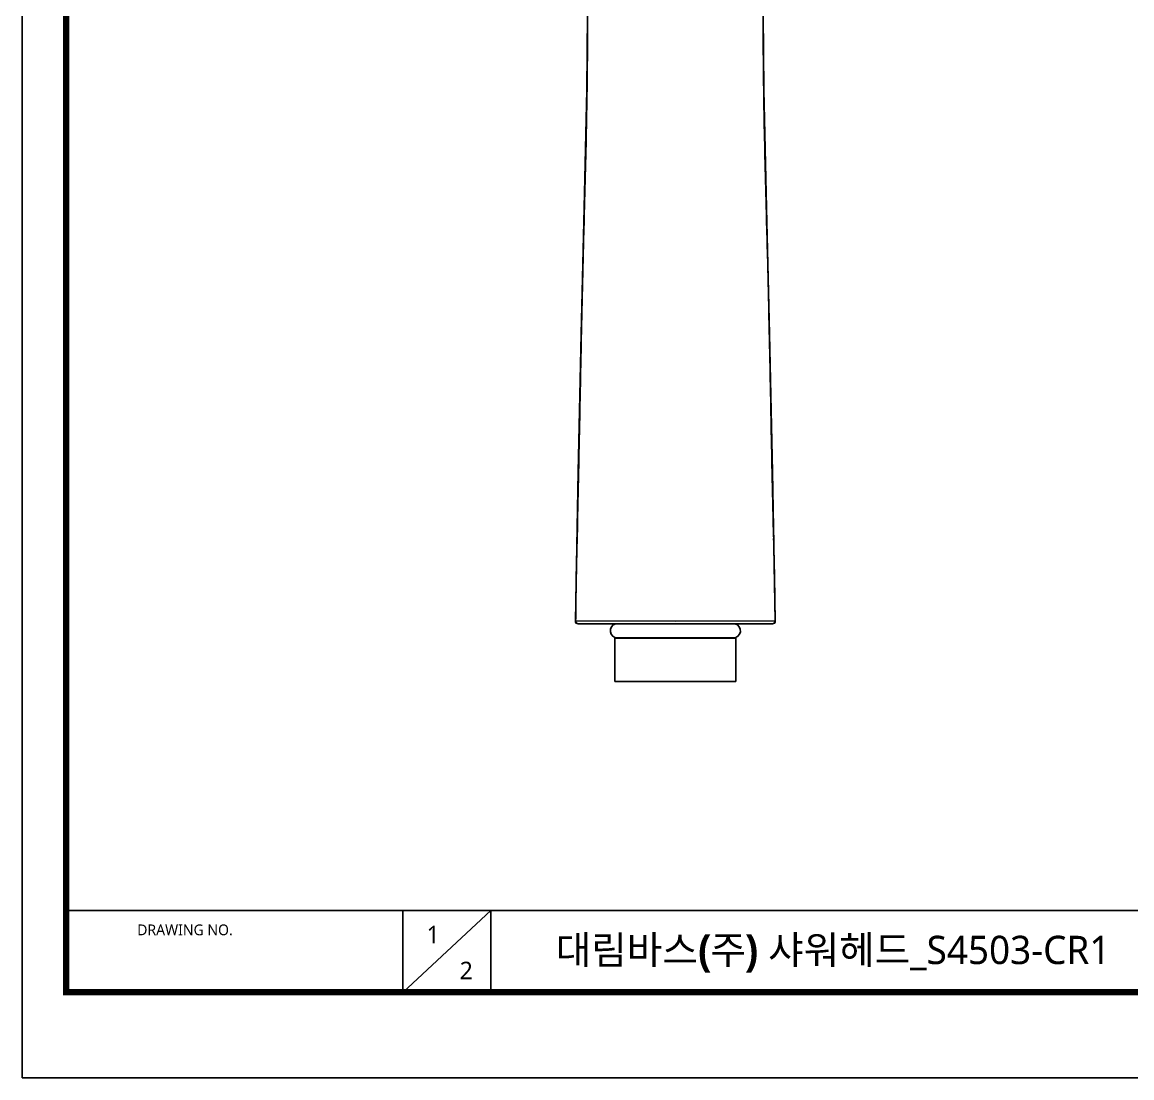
# Model space of a CAD drawing. Extents: x 0 to 1239, y 0 to 509.
# Drawn here: x 0 to 192.8, y 0 to 183.5 of the extents above; entities that cross this region are included whole.
import ezdxf

# ---------------------------------------------------------------- set-up
doc = ezdxf.new("R2010")
doc.units = 0
doc.header["$LTSCALE"] = 10
doc.header["$MEASUREMENT"] = 0
doc.layers.get('0').update_dxf_attribs({"linetype": 'CONTINUOUS'})
doc.layers.add('DEF_LAYER_ASSEM_MEMBER', color=7, linetype='CONTINUOUS')
doc.styles.add('Daelim Dimension', font='')
doc.styles.get('Daelim Dimension').set_extended_font_data('NanumGothic')

msp = doc.modelspace()

# ---------------------------------------------------------------- linework, layer by layer
at = {"color": 7, "linetype": 'Continuous'}
for p, q in [((96.63, 105.33), (96.12, 79.4)), ((96.62, 78.9), (130.35, 78.9)), ((102.99, 76.4), (123.99, 76.4)), ((102.99, 68.9), (102.99, 76.4)), ((123.99, 68.9), (123.99, 76.4)), ((123.99, 68.9), (102.99, 68.9))]:
    msp.add_line(p, q, dxfattribs=at)
at = {"color": 9, "linetype": 'Continuous'}
for p, q in [((96.47, 96.29), (96.4, 93.33)), ((130.57, 93.75), (130.51, 96.29)), ((96.12, 79.4), (96.15, 79.4)), ((96.15, 79.4), (113.49, 79.39)), ((113.49, 79.39), (130.82, 79.4)), ((130.82, 79.4), (130.85, 79.4)), ((113.49, 76.4), (113.49, 76.45))]:
    msp.add_line(p, q, dxfattribs=at)
at = {"color": 5}
msp.add_line((7.62, 29.1), (389.23, 29.1), dxfattribs=at)
at = {"color": 5, "ltscale": 40}
for p, q in [((66.12, 29.1), (66.12, 14.82)), ((66.12, 29.1), (66.12, 14.82)), ((81.4, 29.1), (66.12, 14.82)), ((81.4, 29.1), (66.12, 14.82)), ((81.4, 29.1), (81.4, 14.82)), ((81.4, 29.1), (81.4, 14.82))]:
    msp.add_line(p, q, dxfattribs=at)
at = {"ltscale": 0.5}
msp.add_lwpolyline([(0, 0), (473.93, 0), (473.93, 347.26), (0, 347.26)], close=True, dxfattribs=at)
at = {"color": 5, "linetype": 'ByBlock', "lineweight": 200, "const_width": 1.09}
msp.add_lwpolyline([(7.62, 14.87), (466.26, 14.87), (466.26, 339.19), (7.62, 339.19)], close=True, dxfattribs=at)
at = {"color": 7, "linetype": 'Continuous'}
for points in [[(128.88, 171.73), (128.69, 191.47), (128.23, 206.31)], [(98.29, 191.47), (98.09, 171.73), (97.66, 151.2)], [(129.85, 129.27), (129.32, 151.2), (128.88, 171.73)], [(97.66, 151.2), (97.12, 129.27), (96.63, 105.33)], [(130.85, 79.4), (130.34, 105.33), (129.85, 129.27)]]:
    msp.add_lwpolyline(points, dxfattribs=at)
at = {"color": 9, "linetype": 'Continuous'}
for centre, radius, start, end in [((1009.67, 70.71), 913.55, 178.58065, 179.17281), ((-802.48, 70.36), 933.34, 0.81407, 1.43597), ((1760.86, 60.12), 1664.81, 179.18185, 179.33645), ((-1972.98, 54.49), 2103.95, 0.67841, 0.7934)]:
    msp.add_arc(centre, radius, start, end, dxfattribs=at)
at = {"color": 7, "linetype": 'Continuous'}
for centre, start, end in [((96.62, 79.4), 179.3371, 269.9749), ((130.35, 79.4), 270.0255, 0.6627), ((103.99, 76.9), 270.018, 294.9622), ((122.99, 76.9), 245.0385, 269.9773)]:
    msp.add_arc(centre, 0.5, start, end, dxfattribs=at)
at = {"color": 9, "linetype": 'Continuous'}
for points, start_tangent, end_tangent in [([(98.25, 183.48), (98.18, 175.06), (98.05, 166.54), (97.87, 157.95), (97.64, 149.28)], (-0.007875, -0.999969), (-0.026616, -0.999646)), ([(129.33, 149.29), (129.11, 157.95), (128.92, 166.54), (128.8, 175.06), (128.72, 183.48)], (-0.026616, 0.999646), (-0.007875, 0.999969)), ([(97.64, 149.29), (97.31, 136.18), (97.16, 129.57), (97.03, 122.94), (96.76, 109.63), (96.62, 102.95), (96.47, 96.29)], (-0.026616, -0.999646), (-0.023838, -0.999716)), ([(130.51, 96.29), (130.35, 102.95), (130.21, 109.63), (129.95, 122.94), (129.81, 129.57), (129.67, 136.18), (129.33, 149.29)], (-0.023838, 0.999716), (-0.026615, 0.999646)), ([(96.15, 79.4), (96.3, 79.05), (96.65, 78.9)], (-0.011986, -0.999928), (1, -0.000367)), ([(130.33, 78.9), (130.68, 79.05), (130.82, 79.4)], (1, 0.000377), (-0.012022, 0.999928))]:
    msp.add_spline(points, degree=3, dxfattribs=dict(at, start_tangent=start_tangent, end_tangent=end_tangent))
at = {"layer": 'DEF_LAYER_ASSEM_MEMBER', "color": 7, "linetype": 'Continuous'}
msp.add_line((123.54, 76.45), (103.44, 76.45), dxfattribs=at)
for centre, start, end in [((103.44, 77.7), 104.8451, 270), ((123.54, 77.7), 270, 75.1549)]:
    msp.add_arc(centre, 1.25, start, end, dxfattribs=at)

# ---------------------------------------------------------------- texts
at = {"color": 5, "ltscale": 40, "style": 'Daelim Dimension'}
msp.add_text('DRAWING NO.', height=1.8702, dxfattribs=at).set_placement((19.98, 24.78))
at = {"char_height": 3.06, "width": 4.2714, "attachment_point": 1, "style": 'Daelim Dimension'}
for s, insert in [('1', (70.27, 26.42)), ('2', (76.02, 20.18))]:
    msp.add_mtext(s, dxfattribs=dict(at, insert=insert))
at = {"color": 2, "insert": (92.7, 24.69), "char_height": 4.9188, "width": 217.7355, "attachment_point": 1, "style": 'Daelim Dimension'}
msp.add_mtext('{\\fPretendard Variable SemiBold|b0|i0|c129|p2;대림바스(주)} {\\fGulim|b0|i0|c129|p50;샤워헤드}_S4503-CR1', dxfattribs=at)

doc.saveas('drawing.dxf')
